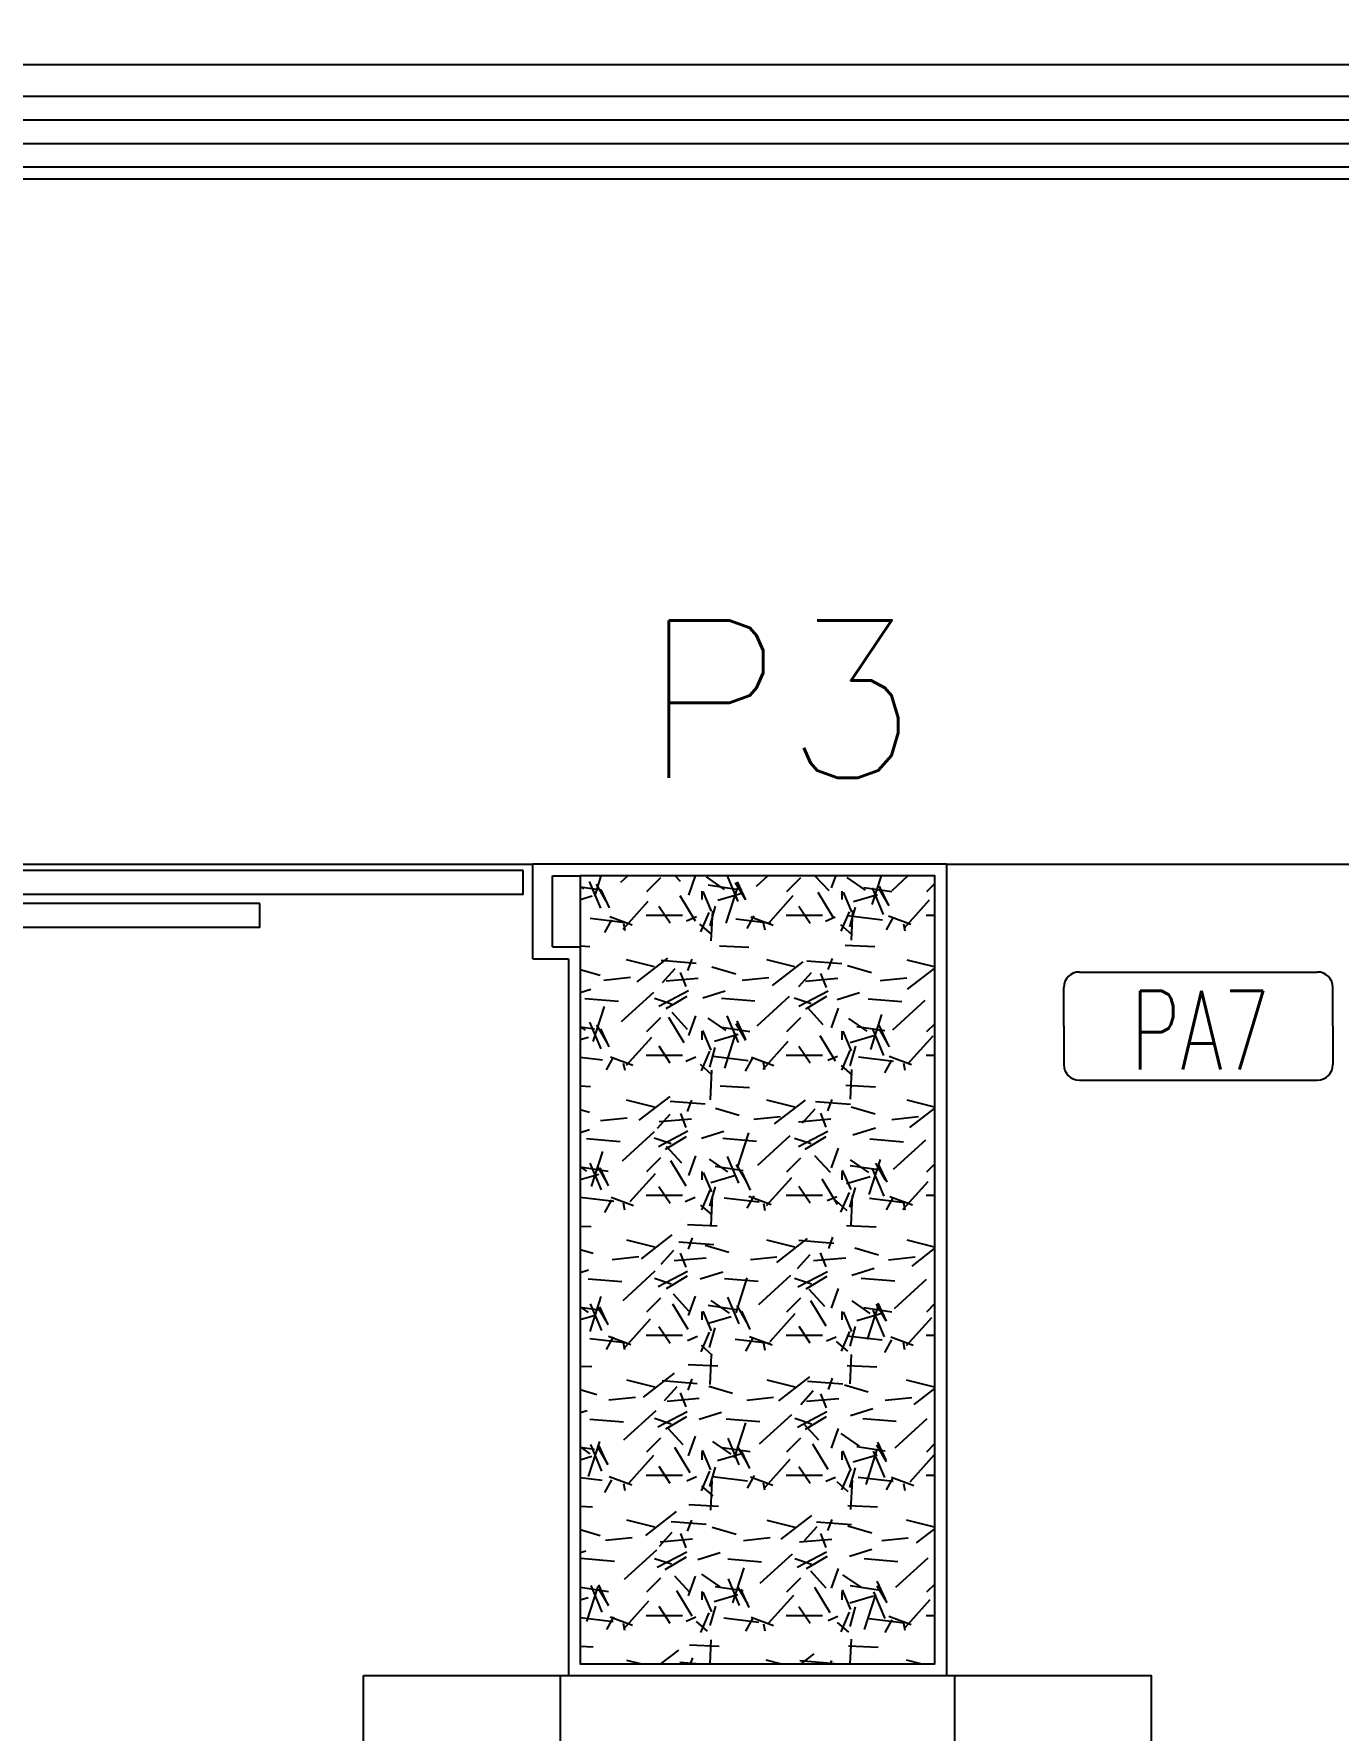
# Model space of a CAD drawing. Header units: millimetres. Extents: x 1658.6 to 1706.6, y -26.2 to 3.6.
# Drawn here: x 1674.651 to 1676.307, y -0.272 to 1.881 of the extents above; entities that cross this region are included whole.
import ezdxf
from ezdxf.enums import TextEntityAlignment as Align

# ---------------------------------------------------------------- set-up
doc = ezdxf.new("R2010")
doc.units = ezdxf.units.MM
doc.linetypes.add('DASHED2', pattern=[0.375, 0.25, -0.125])
for name, color, linetype in [('COTA', 11, 'Continuous'), ('EMVISTA', 2, 'Continuous'), ('ESQUADRIA', 2, 'Continuous'), ('HACHURA 1', 8, 'Continuous'), ('HACHURIA', 11, 'Continuous'), ('INDICACOES', 2, 'Continuous'), ('MOBILIA 2', 11, 'Continuous'), ('PAREDE', 7, 'Continuous'), ('PILAR', 21, 'Continuous'), ('PISO', 1, 'Continuous'), ('PROJECAO', 1, 'DASHED2'), ('TEXTO 1', 3, 'Continuous')]:
    doc.layers.add(name, color=color, linetype=linetype)
doc.styles.add('ROMANS', font='romans.shx')
doc.dimstyles.new('Copy of TICK50', dxfattribs={"dimtxt": 0.075, "dimasz": 0.0995, "dimexe": 0.18, "dimexo": 0.0625, "dimgap": 0.063, "dimtad": 1, "dimrnd": 0.005, "dimzin": 4, "dimdsep": 46, "dimtxsty": 'ROMANS', "dimblk1": 'TICK', "dimblk2": 'TICK', "dimsah": 1, "dimcen": 0.09, "dimse1": 1, "dimse2": 1, "dimclrd": 256, "dimclrt": 2, "dimaunit": 1, "dimadec": 4, "dimazin": 0, "dimtfac": 1, "dimtix": 1, "dimtmove": 2, "dimatfit": 3, "dimldrblk": 'TICK', "dimfxl": 0.18, "dimtfillclr": 256, "dimtolj": 1, "dimtzin": 0, "dimlwd": -1, "dimarcsym": 0})

# ---------------------------------------------------------------- blocks, each defined once
blk = doc.blocks.new('IND ESQUADRIAS')
for p, q in [((-0.2265853104265716, 0.2060025103278349), (0.2265853104265716, 0.2060025103278349)), ((-0.2563558479264429, 0.1030012551640027), (-0.2563558479264429, 0.1762319728281909)), ((0.2563558479265566, 0.1030012551640027), (0.2563558479265566, 0.1762319728281909)), ((-0.2563558479264429, 0.1030012551640027), (-0.2563558479264429, 0.02977053749978609)), ((0.2563558479265566, 0.1030012551640027), (0.2563558479265566, 0.02977053749978609)), ((-0.2265853104265716, 1.13686837721616e-13), (0.2265853104265716, -1.4210854715202e-13))]:
    blk.add_line(p, q)
for centre, start, end in [((-0.2265853104265716, 0.1762319728281909), 90.00000000002606, 180), ((0.2265853104265716, 0.1762319728281909), 0, 89.99999999997395), ((-0.2265853104265716, 0.02977053749978609), 180, 269.9999999999739), ((0.2265853104265716, 0.02977053749978609), 270.000000000026, 0)]:
    blk.add_arc(centre, 0.02977053750000018, start, end)
at = {"linetype": 'ByBlock', "style": 'ROMANS', "width": 0.7}
blk.add_attdef('P01', text='', height=0.15, dxfattribs=at).set_placement((0.004060482612999294, -0.02483593413271024), align=Align.BOTTOM_CENTER)
blk = doc.blocks.new('TICK')
at = {"layer": 'COTA'}
for p, q in [((0, 1.907592907288972), (0, -1.907600000000002)), ((-1, 0), (1, 0))]:
    blk.add_line(p, q, dxfattribs=at)
at = {"layer": 'COTA', "color": 2}
blk.add_line((0.5, 0.5), (-0.5, -0.5), dxfattribs=at)
blk = doc.blocks.new('*D47')
at = {"layer": 'COTA'}
blk.add_line((1670.523947151719, 2.320982097191134), (1677.824947151719, 2.320982097191134), dxfattribs=at)
at = {"layer": 'Defpoints', "color": 0}
for p in [(1677.924447151719, 2.320982097191134), (1670.424447151719, 1.802041930099136), (1677.924447151719, 1.712041930099076)]:
    blk.add_point(p, dxfattribs=at)
at = {"layer": 'COTA', "xscale": 0.0995, "yscale": 0.0995, "zscale": 0.0995, "rotation": 180}
blk.add_blockref('TICK', (1670.424447151719, 2.320982097191134), dxfattribs=at)
at = {"layer": 'COTA', "xscale": 0.0995, "yscale": 0.0995, "zscale": 0.0995}
blk.add_blockref('TICK', (1677.924447151719, 2.320982097191134), dxfattribs=at)
at = {"layer": 'COTA', "color": 2, "insert": (1674.174447151719, 2.421482097191134), "char_height": 0.075, "attachment_point": 5, "style": 'ROMANS'}
blk.add_mtext('\\A1;7.50', dxfattribs=at)
blk = doc.blocks.new('ESTRUTURA(20-03-2019)')
at = {"layer": 'HACHURA 1'}
h = blk.add_hatch(dxfattribs=at)
h.set_pattern_fill('GRAVEL', color=256, scale=0.007, style=0)
h.set_pattern_definition([(228.0128, (-1534.908619496163, 91.53711716250488), (-1.422401208612721, -1.60020196626588), [0.02392047, -2.368135]), (184.9697, (-1534.924621496162, 91.51933716250488), (2.133603451432539, 0.1777987452771221), [0.04104835, -4.06378]), (132.5104, (-1534.965515496162, 91.51578116250488), (1.777998706283219, -1.955801910472229), [0.02894374, -2.865429]), (267.2737, (-1535.034857496162, 91.47133116250488), (0.1777992279579721, 3.55599885573565), [0.03738035, -3.700648]), (292.8337, (-1535.036635496162, 91.43399316250488), (-0.8890025238851333, 2.133601213103578), [0.03665438, -3.628786]), (357.2737, (-1535.022411496162, 91.40021116250487), (-3.55599885573565, 0.1777992279579723), [0.03738035, -3.700648]), (37.6942, (-1534.985073496162, 91.39843316250489), (-2.311401460286795, -1.777998414988943), [0.04943357999999999, -4.893917000000001]), (72.2553, (-1534.945957496162, 91.42865916250489), (1.244602489582704, 3.911601134422548), [0.0466704, -4.620371]), (121.4296, (-1534.931733496162, 91.47310916250488), (-1.422400366468514, 2.311397281198088), [0.03750691, -3.713185]), (175.2364, (-1534.951291496162, 91.50511316250488), (1.955798463713812, -0.1777983313904809), [0.04281990999999955, -2.098172999999971]), (222.3974, (-1534.993963496162, 91.50866916250487), (-2.13360006420678, -1.955797455544588), [0.05537546, -5.482176]), (138.8141, (-1534.858835496163, 91.46955316250488), (-1.244599207195732, 1.06679835899868), [0.01890035, -1.871142]), (171.4692, (-1534.873059496163, 91.48199916250488), (2.311396471691398, -0.3556008960031989), [0.03595773999999954, -3.559821999999971]), (225, (-1534.908619496163, 91.48733316250488), (-3.730349362740526e-17, -0.1777998788090138), [0.02514463, -0.2263023]), (203.1986, (-1534.921065496163, 91.50866916250487), (0.8890029977913583, 0.3556015592014385), [0.01354087, -1.340542]), (291.8014, (-1534.933511496163, 91.50333516250488), (-0.1778001247326156, 0.5334003436112306), [0.01914962, -0.9383360000000001]), (30.9638, (-1534.926399496163, 91.48555516250488), (0.5333994368365759, 0.3556002771062386), [0.03110239999999978, -1.005640999999986]), (161.5651, (-1534.899729496163, 91.50155716250488), (0.3556001622726687, -0.1777997355725554), [0.02249009, -0.539763]), (16.38950000000001, (-1535.036635496162, 91.50333516250488), (1.778000980977855, 0.5333988904977464), [0.03150616000000001, -3.119116]), (70.3462, (-1535.006409496162, 91.51222516250488), (-0.7111980182073556, -1.95579723419815), [0.02643193, -2.616754]), (293.1986, (-1534.899729496163, 91.53711716250488), (-0.3556015592014385, 0.8890029977913584), [0.0270816, -1.327004]), (343.6105, (-1534.889061496162, 91.51222516250488), (-1.778000980977855, 0.5333988904977468), [0.03150615999999955, -3.119115999999971]), (339.444, (-1535.036635496162, 91.39309916250488), (-0.8890011034979137, 0.3555995685235097), [0.03038245, -1.488739]), (294.7751, (-1535.008187496162, 91.38243116250489), (-0.8889979282538788, 1.955799091830967), [0.02545703999999977, -2.520251999999971]), (66.80140000000002, (-1534.897951496162, 91.35931716250488), (0.3556015592014388, 0.8890029977913583), [0.0270816, -1.327004]), (17.35400000000001, (-1534.887283496163, 91.38420916250487), (-2.311400124730197, -0.7111989272923943), [0.02980481, -2.950667999999999]), (69.444, (-1534.985073496162, 91.35931716250488), (-0.3555995685235101, -0.8890011034979135), [0.01519126, -1.503936]), (101.3098999999999, (-1534.908619496163, 91.35931716250488), (-0.1777991224021144, 0.7111977222631835), [0.009066049999999893, -0.8975399999999931]), (165.9638, (-1534.910397496162, 91.36820716250487), (0.5334003748288021, -0.1777996922886549), [0.03665438, -0.6964335]), (186.0090000000001, (-1534.945957496162, 91.37709716250488), (1.777997378109956, 0.1777995847983501), [0.03396869, -3.362898]), (303.6901, (-1534.926399496163, 91.46955316250488), (-0.1778000609915063, 0.3555996569462287), [0.02564268, -0.6154246]), (353.1572, (-1534.912175496162, 91.44821716250487), (3.02260124996504, -0.3556015926158388), [0.04476898999999999, -4.43212]), (60.94540000000001, (-1534.867725496162, 91.44288316250488), (-0.7111983456080363, -1.244597032758389), [0.01830556, -1.812258]), (90, (-1534.858835496163, 91.45888516250488), (-0.1778, 0.1778), [0.010668, -0.167132]), (120.2564, (-1534.949513496163, 91.38243116250489), (0.7111984926785277, -1.244599372273429), [0.02470069, -2.445373]), (48.01279999999999, (-1534.961959496163, 91.40376716250488), (1.42240120861272, 1.600201966265881), [0.04784101, -2.344216]), (0, (-1534.929955496162, 91.43932716250488), (0.1778, 0.1778), [0.046228, -0.131572]), (325.3048, (-1534.883727496162, 91.43932716250488), (-1.777996919366758, 1.244600118333933), [0.0281127, -2.783151]), (254.0546, (-1534.860613496162, 91.42332516250488), (-0.1778004535791032, -0.7112016942242539), [0.02588803, -1.268519]), (207.646, (-1534.867725496162, 91.39843316250489), (-3.37819881343159, -1.778001118230637), [0.04215015, -4.172875]), (175.4261, (-1534.905063496162, 91.37887516250488), (-2.311400532332326, 0.1777991397853624), [0.04459202999999955, -4.414605999999942]), (175.4261, (-1534.905063496162, 91.37887516250488), (-2.311400532332326, 0.1777991397853624), [0.04459202999999955, -4.414605999999942])])
h.paths.add_polyline_path([(-24.30999999999858, 14.61050029732861), (-24.75999999999863, 14.61050029732861), (-24.75999999999863, 13.61050029732861), (-24.30999999999881, 13.61050029732861)])
at = {"layer": 'PILAR'}
blk.add_lwpolyline([(-24.75999999999863, 14.61050029732861), (-24.75999999999863, 13.61050029732861), (-24.30999999999858, 13.61050029732861), (-24.30999999999858, 14.61050029732861), (-24.75999999999863, 14.61050029732861)], dxfattribs=at)
at = {"layer": 'PROJECAO', "color": 11}
blk.add_line((-30.13053673646527, 15.60050029732461), (-22.08999999999901, 15.60050029732461), dxfattribs=at)

msp = doc.modelspace()

# ---------------------------------------------------------------- linework, layer by layer
at = {"layer": 'EMVISTA', "color": 1}
for p, q in [((1670.45944715172, 1.802041930099108), (1678.014447151718, 1.802041930099108)), ((1670.45944715172, 1.712041930099076), (1677.924447151719, 1.712041930099076))]:
    msp.add_line(p, q, dxfattribs=at)
at = {"layer": 'ESQUADRIA'}
for p, q in [((1670.45944715172, 1.772041930099107), (1677.984447151719, 1.772041930099107)), ((1670.45944715172, 1.742041930099091), (1677.954447151718, 1.742041930099091))]:
    msp.add_line(p, q, dxfattribs=at)
for points in [[(1675.272070270122, 0.8188250928177823), (1674.472070270122, 0.8188250928177823), (1674.472070270122, 0.7888250928177811), (1675.272070270122, 0.7888250928177811)], [(1674.93783668659, 0.7770710621505614), (1674.13783668659, 0.7770710621505614), (1674.13783668659, 0.7470710621505603), (1674.93783668659, 0.7470710621505603)]]:
    msp.add_lwpolyline(points, close=True, dxfattribs=at)
at = {"layer": 'HACHURIA'}
for p, q in [((1669.933910415253, 1.842041930099086), (1678.054447151718, 1.842041930099086)), ((1670.439447151719, 1.697041930099083), (1677.904447151718, 1.697041930099083)), ((1675.284447151719, 0.7070419301031023), (1675.284447151719, 0.8270419301031069)), ((1675.809447151719, 0.8270419301031069), (1675.284447151719, 0.8270419301031069)), ((1675.809447151719, 0.8270419301031069), (1675.809447151719, -0.2029580698968942)), ((1675.284447151719, 0.7070419301031023), (1675.329447151719, 0.7070419301031023)), ((1675.329447151719, 0.7070419301031023), (1675.329447151719, -0.2029580698968942))]:
    msp.add_line(p, q, dxfattribs=at)
at = {"layer": 'MOBILIA 2'}
for points in [[(1675.069447151719, -0.2029580698968942), (1676.069447151719, -0.2029580698968942), (1676.069447151719, -2.202958069896894), (1675.069447151719, -2.202958069896894)], [(1675.819447151719, -0.2029580698968942), (1675.819447151719, -3.522958069887963), (1675.319447151719, -3.522958069887963), (1675.319447151719, -0.2029580698968942)]]:
    msp.add_lwpolyline(points, close=True, dxfattribs=at)
at = {"layer": 'PAREDE'}
for p, q in [((1675.309447151719, 0.7220419301030958), (1675.309447151719, 0.8120419301031063)), ((1675.309447151719, 0.8120419301031063), (1675.344447151719, 0.8120419301031063)), ((1675.309447151719, 0.7220419301030958), (1675.344447151719, 0.7220419301030958))]:
    msp.add_line(p, q, dxfattribs=at)
at = {"layer": 'PISO'}
for p, q in [((1670.484447151719, 0.8270419301030998), (1675.284447151719, 0.8270419301030998)), ((1675.809447151719, 0.8270419301031069), (1677.294447151718, 0.8270419301031069))]:
    msp.add_line(p, q, dxfattribs=at)

# ---------------------------------------------------------------- block references
at = {"layer": 'INDICACOES', "xscale": 0.6666666666666666, "yscale": 0.6666666666666666, "zscale": 0.6666666666666666}
msp.add_blockref('IND ESQUADRIAS', (1676.129149266509, 0.5528392180775755), dxfattribs=at).add_auto_attribs({'P01': 'PA7'})
at = {"layer": 'PAREDE'}
msp.add_blockref('ESTRUTURA(20-03-2019)', (1700.104447151718, -13.79845836722551), dxfattribs=at)

# ---------------------------------------------------------------- texts
at = {"layer": 'TEXTO 1', "color": 7, "style": 'ROMANS'}
msp.add_text('P3', height=0.2, dxfattribs=at).set_placement((1675.422542991331, 0.9364374251409657))

# ---------------------------------------------------------------- dimensions: what is measured, and where the dimension line sits
at = {"layer": 'COTA'}
dim = msp.add_linear_dim(base=(1677.924447151719, 2.320982097191134), p1=(1670.424447151719, 1.802041930099136), p2=(1677.924447151719, 1.712041930099076), dimstyle='Copy of TICK50', dxfattribs=at)
dim.commit()
dim.dimension.update_dxf_attribs({"geometry": '*D47', "text_midpoint": (1674.174447151719, 2.421482097191134)})

doc.saveas('drawing.dxf')
